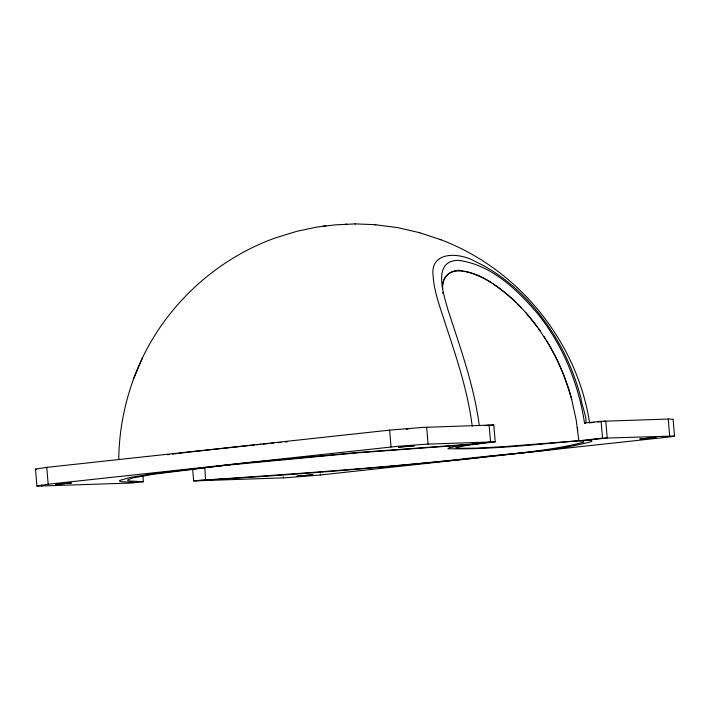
<?xml version="1.0" encoding="UTF-8"?>
<svg xmlns="http://www.w3.org/2000/svg" width="710" height="710" viewBox="0 0 710 710"><rect width="100%" height="100%" fill="white"/><g stroke="black" fill="none" stroke-linecap="round" stroke-linejoin="round"><path stroke-width="1.06" d="M442.605 289.139C440.839 277.521 451.622 267.803 462.893 270.954M442.605 288.89C442.055 259.842 477.093 272.436 491.293 282.766M118.765 459.601C119.067 424.633 127.303 389.932 142.222 358.337L142.568 357.565C169.104 302.549 217.517 258.795 274.983 238.054L296.895 231.291L317.21 227.005L325.863 225.931M142.568 357.565L133.329 379.317M142.959 476.339L143.358 481.735L131.439 483.031L37.639 486.101L36.92 485.977L35.5 469.115L46.753 467.366L389.63 430.127L423.515 427.376L493.796 424.962L495.207 441.833L467.588 445.223L455.714 447.779L458.225 448.365L476.792 448.125L504.579 446.599L587.64 440.04L607.201 438.026L605.79 421.154L603.544 421.394M36.92 485.977L48.173 484.238L397.618 446.324L426.621 444.167L495.207 441.833M479.268 425.574C474.129 385.645 460.213 347.714 447.912 309.613C443.777 294.694 431.707 260.277 458.536 260.366C491.027 264.617 516.685 289.219 537.133 313.092C562.595 344.519 578.472 383.169 584.49 423.036L601.121 421.314L669.539 418.998L672.707 419.353M673.08 419.131L674.5 436.002L671.518 436.712L318.355 475.203L284.799 477.812L193.652 480.918L192.676 469.319M167.533 454.737L169.557 454.48M172.592 454.098L176.639 453.583M178.743 453.317L189.588 452.013M190.671 451.88L254.446 444.992M487.317 425.68L493.796 424.962M484.752 425.601L489.128 425.121L490.548 441.984L456.388 446.315L449.102 447.761L447.886 448.738C494.204 449.714 540.541 443.803 586.691 440.138M481.247 443.422L358.177 452.474L245.74 462.858L155.295 473.401L130.028 477.457L119.591 480.466L119.679 481.176L121.508 481.735L136.551 482.472M475.727 442.392L475.877 444.096L357.263 452.838L224.271 465.458L152.961 474.316L132.956 477.928L127.747 479.747L127.702 480.439L129.326 480.981L143.358 481.735M193.652 480.918C281.568 474.706 369.573 468.831 457.267 459.654C499.334 454.151 542.573 452.838 583.7 442.206L583.797 441.611L582.679 441.123L578.827 440.59L576.236 420.276L571.71 399.526M198.764 480.359C291.615 475.194 384.305 467.455 476.809 457.968C515.078 452.758 554.537 451.64 591.847 441.487L591.847 440.883L590.587 440.377L586.469 439.845M322.908 226.25L335.874 224.839L355.55 223.89M674.5 436.002L602.533 438.185L587.552 439.738M601.246 421.642L597.669 422.015M593.951 422.397L590.099 422.787M256.638 444.771L260.969 444.345M263.108 444.132L268.451 443.608M270.59 443.404L273.803 443.084M277.974 442.685L281.107 442.392M285.278 441.993L287.364 441.798M406.298 429.213L407.877 429.097M345.255 224.289L346.995 224.182M219.603 465.618L224.271 465.458M487.14 456.521L491.808 456.361M374.72 224.679L397.715 227.608L419.699 232.72M354.991 223.872L375.847 224.724M584.49 423.036C589.602 424.509 580.505 401.585 581.073 398.594C575.304 376.336 566.34 354.885 554.279 335.289C534.985 304.333 508.271 276.9 474.91 261.333C459.61 252.343 429.39 250.701 433.198 276.501C433.624 284.621 435.665 292.555 437.83 300.357C450.735 341.874 466.825 382.796 472.212 426.222M36.228 469.239L35.5 469.115M464.704 271.247C484.619 275.835 501.455 288.65 516.063 302.46M440.129 239.492L441.025 239.785C518.335 269.063 577.053 341.244 589.611 422.991M418.98 232.481L441.025 239.785M493.406 284.124C511.839 296.416 527.406 312.666 540.079 330.762M517.439 303.809L521.486 307.936M525.764 312.586L537.381 326.99M538.784 328.934L548.688 344.173L556.445 358.568M543.904 336.451L545.138 338.359M546.425 340.409C557.519 358.373 565.861 377.995 571.399 398.363M556.675 359.047L556.915 359.526M557.146 360.005L557.607 360.964M557.714 361.212L563.784 375.27L568.843 389.648M569.056 390.314L571.009 396.952M571.195 397.627L571.736 399.623M577.416 427.864L577.745 430.402M668.252 419.033L669.663 435.896M663.158 436.685L663.246 437.742M601.121 421.314L602.533 438.185M426.666 427.242L428.086 444.114M389.63 430.127L391.041 446.989M320.281 473.934L320.37 474.99M283.246 476.809L283.334 477.865M46.753 467.366L48.173 484.238M41.659 485.028L41.748 486.075M205.572 479.623L204.888 468.813M442.676 292.342L442.72 293.168M55.522 484.362L71.453 483.04L55.62 484.327M297.108 476.153L313.03 474.83L297.108 476.153M398.399 447.123L414.32 445.791L398.399 447.123M639.976 438.904L655.907 437.582L639.976 438.904"/></g></svg>
